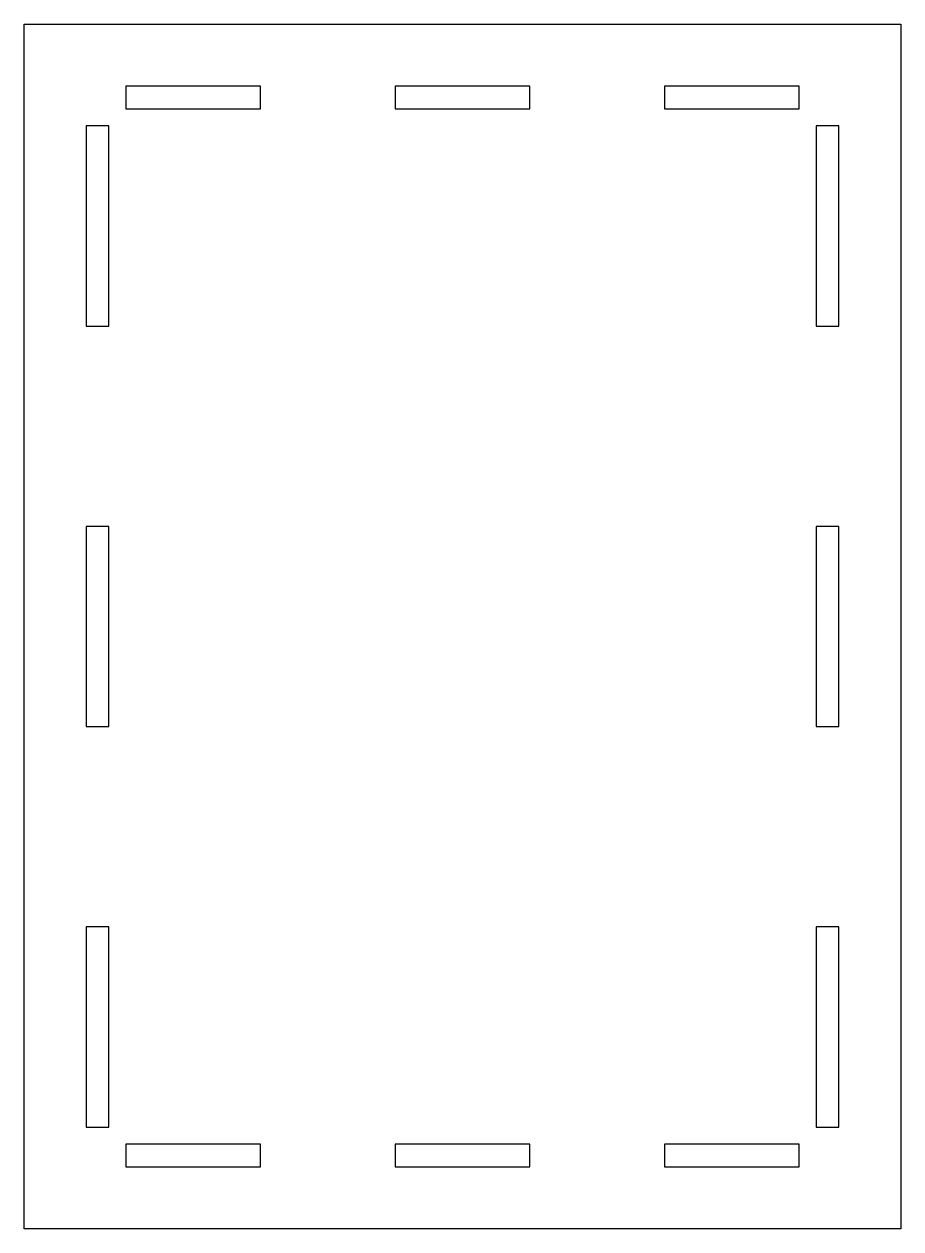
# Model space of a CAD drawing. Header units: millimetres. Extents: x -140 to 15, y -198 to 15.
import ezdxf

# ---------------------------------------------------------------- set-up
doc = ezdxf.new("R2010")
doc.units = ezdxf.units.MM
doc.layers.get('0').update_dxf_attribs({"linetype": 'CONTINUOUS'})

msp = doc.modelspace()

# ---------------------------------------------------------------- linework, layer by layer
for points in [[(-140, -198), (-140, 15), (15, 15), (15, -198)], [(-122, 4), (-122, 0), (-98.2, 0), (-98.2, 4)], [(-74.4, 4), (-74.4, 0), (-50.6, 0), (-50.6, 4)], [(-26.8, 4), (-26.8, 0), (-3, 0), (-3, 4)], [(-125, -3), (-129, -3), (-129, -38.4), (-125, -38.4)], [(4, -3), (0, -3), (0, -38.4), (4, -38.4)], [(-125, -73.8), (-129, -73.8), (-129, -109.2), (-125, -109.2)], [(4, -73.8), (0, -73.8), (0, -109.2), (4, -109.2)], [(-125, -144.6), (-129, -144.6), (-129, -180), (-125, -180)], [(4, -144.6), (0, -144.6), (0, -180), (4, -180)], [(-98.2, -187), (-98.2, -183), (-122, -183), (-122, -187)], [(-50.6, -187), (-50.6, -183), (-74.4, -183), (-74.4, -187)], [(-3, -187), (-3, -183), (-26.8, -183), (-26.8, -187)]]:
    msp.add_lwpolyline(points, close=True)

doc.saveas('drawing.dxf')
